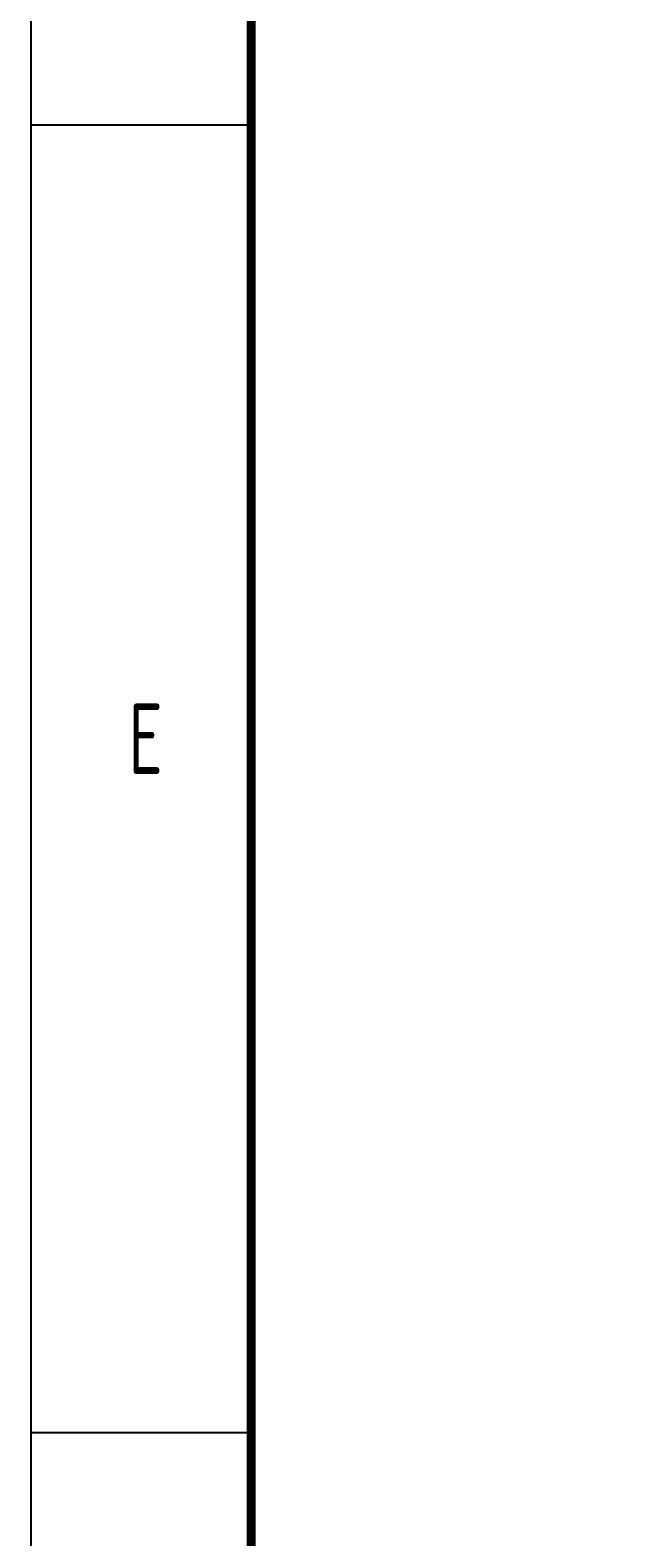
# Model space of a CAD drawing. Header units: inches. Extents: x -26985 to 86262, y -10753 to 149570.
# Drawn here: x -26985 to -14137, y 100225 to 132833 of the extents above; entities that cross this region are included whole.
import ezdxf

# ---------------------------------------------------------------- set-up
doc = ezdxf.new("R2010")
doc.units = ezdxf.units.IN
doc.header["$MEASUREMENT"] = 0
doc.layers.add('L-SM', color=7, linetype='Continuous')
doc.styles.add('JY', font='gbenor.shx', dxfattribs={"width": 0.8, "bigfont": 'gbcbig.shx'})

# ---------------------------------------------------------------- blocks, each defined once
blk = doc.blocks.new('A1Z')
at = {"layer": 'L-SM', "color": 7, "linetype": 'Continuous', "lineweight": -3}
for p, q in [((-559, 732.5), (-584, 732.5)), ((-559, 584), (-584, 584))]:
    blk.add_line(p, q, dxfattribs=at)
at = {"layer": 'L-SM', "color": 7, "const_width": 0.2}
blk.add_lwpolyline([(-584, 831), (10, 831), (10, -10), (-584, -10), (-584, 831)], dxfattribs=at)
at = {"layer": 'L-SM', "color": 4, "const_width": 1}
blk.add_lwpolyline([(0, 0), (-559, 0), (-559, 821), (0, 821), (0, 0)], dxfattribs=at)
at = {"layer": 'L-SM', "color": 7, "linetype": 'Continuous', "lineweight": -3, "insert": (-572.94, 666.81), "char_height": 8, "attachment_point": 1, "style": 'JY'}
blk.add_mtext_dynamic_manual_height_columns('E', width=17.5795, gutter_width=12.5, heights=[0], dxfattribs=at)
at = {"layer": 'L-SM', "color": 7, "style": 'JY', "width": 0.8}
for tag, p, height in [('***纺织有限公司', (-83.45, 29.07), 4), ('**********', (-83.5, 20.86), 4), ('***********图', (-83.67, 13.23), 4), ('JY15000', (-56.45, 4.11), 3.5), ('ACS-01', (-26.45, 4.11), 3.5), ('暖通', (-125.39, 1.51), 4), ('0:000', (-111.61, 1.57), 3), ('方案', (-95.06, 1.66), 3), ('第一版', (-81, 1.25), 3)]:
    blk.add_attdef(tag, p, '', height=height, dxfattribs=at)

msp = doc.modelspace()

# ---------------------------------------------------------------- block references
at = {"layer": 'L-SM', "color": 7, "linetype": 'Continuous', "lineweight": -3, "xscale": 190.5877338592113, "yscale": 190.5877338592113, "zscale": 190.5877338592113}
msp.add_blockref('A1Z', (84337.5, -8827.8), dxfattribs=at)

doc.saveas('drawing.dxf')
